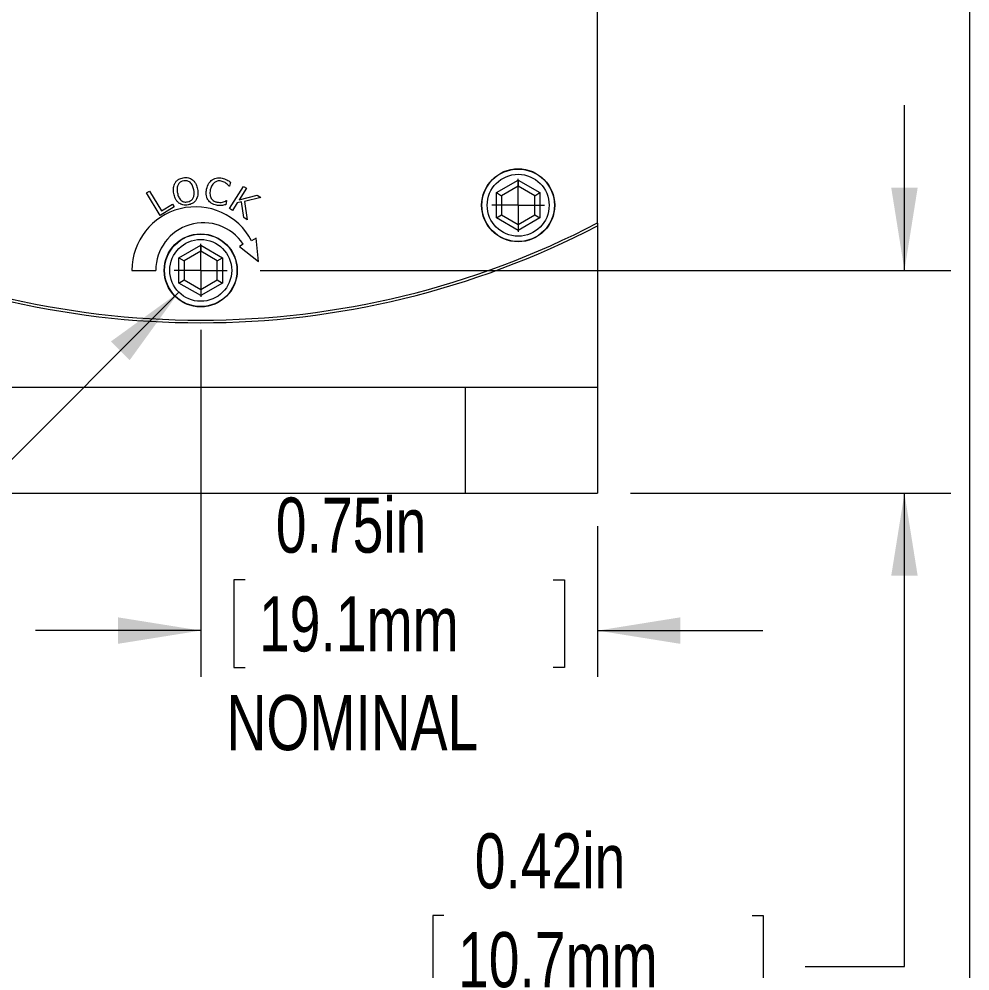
# Model space of a CAD drawing. Header units: inches. Extents: x 0.1 to 10.9, y 0 to 8.5.
# Drawn here: x 9.507 to 10.944, y 1.617 to 3.056 of the extents above; entities that cross this region are included whole.
import ezdxf

# ---------------------------------------------------------------- set-up
doc = ezdxf.new("R2010")
doc.units = ezdxf.units.IN
doc.header["$MEASUREMENT"] = 0
doc.styles.add('SLDTEXTSTYLE0', font='TXT', dxfattribs={"width": 0.75})
doc.dimstyles.new('SLDDIMSTYLE3', dxfattribs={"dimtxt": 0.083333, "dimasz": 0.125, "dimexe": 0, "dimexo": 0.0625, "dimgap": 0.020833, "dimtad": 0, "dimtih": 1, "dimtoh": 1, "dimlfac": 1.25, "dimrnd": 1e-09, "dimzin": 12, "dimdsep": 46, "dimtxsty": 'SLDTEXTSTYLE0', "dimsah": 1, "dimcen": 0.09, "dimadec": 0, "dimazin": 3, "dimtfac": 1, "dimtmove": 0, "dimatfit": 0, "dimfxl": 1, "dimfrac": 2, "dimtolj": 1, "dimtzin": 12, "dimarcsym": 0})
doc.dimstyles.new('SLDDIMSTYLE5', dxfattribs={"dimtxt": 0.083333, "dimasz": 0.125, "dimexe": 0, "dimexo": 0.0625, "dimgap": 0.020833, "dimtad": 0, "dimtih": 1, "dimtoh": 1, "dimlfac": 1.25, "dimrnd": 1e-09, "dimzin": 12, "dimdsep": 46, "dimtxsty": 'SLDTEXTSTYLE0', "dimsah": 1, "dimcen": 0, "dimadec": 0, "dimazin": 3, "dimtfac": 1, "dimtofl": 0, "dimtmove": 0, "dimatfit": 3, "dimfxl": 1, "dimfrac": 2, "dimtolj": 1, "dimtzin": 12, "dimarcsym": 0})

# ---------------------------------------------------------------- blocks, each defined once
blk = doc.blocks.new('_D_10')
at = {"color": 7, "linetype": 'Continuous', "lineweight": 0}
for p, q in [((9.7813, 2.5858), (9.7813, 2.0612)), ((10.3813, 2.289), (10.3813, 2.0612)), ((9.8483, 2.208), (9.8314, 2.208)), ((9.8314, 2.208), (9.8314, 2.0756)), ((10.3143, 2.208), (10.3312, 2.208)), ((10.3312, 2.208), (10.3312, 2.0756)), ((9.7813, 2.1312), (9.5313, 2.1312)), ((10.3813, 2.1312), (10.6313, 2.1312)), ((9.8314, 2.0756), (9.8483, 2.0756)), ((10.3312, 2.0756), (10.3143, 2.0756))]:
    blk.add_line(p, q, dxfattribs=at)
for points in [[(9.7813, 2.1312), (9.6563, 2.1512), (9.6563, 2.1112)], [(10.3813, 2.1312), (10.5063, 2.1112), (10.5063, 2.1512)]]:
    blk.add_solid(points, dxfattribs=at)
at = {"color": 7, "linetype": 'Continuous', "lineweight": 0, "char_height": 0.08333, "attachment_point": 1, "style": 'SLDTEXTSTYLE0'}
for s, insert in [('0.75in', (9.8948, 2.3323, 0.0031)), ('19.1mm', (9.8694, 2.183, 0.0031)), ('NOMINAL', (9.8202, 2.0337, 0.0031))]:
    blk.add_mtext(s, dxfattribs=dict(at, insert=insert))
blk = doc.blocks.new('_D_11')
at = {"color": 7, "linetype": 'Continuous', "lineweight": 0}
for p, q in [((10.8454, 2.6758), (10.8454, 2.9258)), ((9.8713, 2.6758), (10.9154, 2.6758)), ((10.4313, 2.339), (10.9154, 2.339)), ((10.8454, 1.6235), (10.8454, 2.339)), ((10.1491, 1.7004), (10.1322, 1.7004)), ((10.1322, 1.7004), (10.1322, 1.568)), ((10.6152, 1.7004), (10.632, 1.7004)), ((10.632, 1.7004), (10.632, 1.568)), ((10.6954, 1.6235), (10.8454, 1.6235)), ((10.1322, 1.568), (10.1491, 1.568)), ((10.632, 1.568), (10.6152, 1.568))]:
    blk.add_line(p, q, dxfattribs=at)
for points in [[(10.8454, 2.6758), (10.8654, 2.8008), (10.8254, 2.8008)], [(10.8454, 2.339), (10.8254, 2.214), (10.8654, 2.214)]]:
    blk.add_solid(points, dxfattribs=at)
at = {"color": 7, "linetype": 'Continuous', "lineweight": 0, "char_height": 0.08333, "attachment_point": 1, "style": 'SLDTEXTSTYLE0'}
for s, insert in [('0.42in', (10.1956, 1.8247, 0.0031)), ('10.7mm', (10.1703, 1.6754, 0.0031)), ('NOMINAL', (10.1211, 1.5261, 0.0031))]:
    blk.add_mtext(s, dxfattribs=dict(at, insert=insert))
blk = doc.blocks.new('_D_12')
at = {"color": 7, "linetype": 'Continuous', "lineweight": 0}
for p, q in [((9.7482, 2.6427), (9.2456, 2.1401)), ((9.2456, 2.1401), (9.0956, 2.1401))]:
    blk.add_line(p, q, dxfattribs=at)
blk.add_solid([(9.7482, 2.6427), (9.6456, 2.5684), (9.6739, 2.5401)], dxfattribs=at)
at = {"color": 7, "linetype": 'Continuous', "lineweight": 0, "char_height": 0.083333, "attachment_point": 1, "style": 'SLDTEXTSTYLE0'}
for s, insert in [('LOCKING SCREW', (8.1774, 2.1813, 0.0031)), ('1/16in [1.5mm] HEX', (8.0675, 2.0489, 0.0031))]:
    blk.add_mtext(s, dxfattribs=dict(at, insert=insert))
blk = doc.blocks.new('SW_CENTERMARKSYMBOL_1')
at = {"color": 0, "linetype": 'Continuous', "lineweight": 0}
for q in [(0, 0.04), (-0.04, 0), (0, -0.04), (0.04, 0)]:
    blk.add_line((0, 0), q, dxfattribs=at)
blk = doc.blocks.new('SW_CENTERMARKSYMBOL_2')
at = {"color": 0, "linetype": 'Continuous', "lineweight": 0}
for q in [(0, 0.04), (-0.04, 0), (0, -0.04), (0.04, 0)]:
    blk.add_line((0, 0), q, dxfattribs=at)

msp = doc.modelspace()

# ---------------------------------------------------------------- linework, layer by layer
at = {"color": 7, "linetype": 'Continuous', "lineweight": 0}
for p, q in [((10.9445, 0.0356), (10.9445, 8.4506)), ((10.3813, 2.7475), (10.3813, 3.099)), ((9.8261, 2.8091), (9.8248, 2.8029)), ((10.2283, 2.7933), (10.2613, 2.8123)), ((10.2613, 2.8123), (10.2943, 2.7933)), ((10.2613, 2.8123), (10.2613, 2.8031)), ((9.6993, 2.7928), (9.7039, 2.7956)), ((9.7198, 2.7589), (9.6993, 2.7928)), ((9.7039, 2.7956), (9.7219, 2.7657)), ((9.8248, 2.8029), (9.8244, 2.803)), ((9.8248, 2.7693), (9.846, 2.8028)), ((9.8505, 2.7999), (9.8394, 2.7824)), ((9.846, 2.8028), (9.8505, 2.7999)), ((10.2283, 2.7551), (10.2283, 2.7933)), ((10.2283, 2.7933), (10.2363, 2.7886)), ((10.2613, 2.8031), (10.2363, 2.7886)), ((10.2863, 2.7886), (10.2613, 2.8031)), ((10.2863, 2.7886), (10.2943, 2.7933)), ((10.2943, 2.7933), (10.2943, 2.7551)), ((9.8204, 2.7812), (9.8191, 2.7751)), ((9.82, 2.7813), (9.8204, 2.7812)), ((9.8365, 2.7778), (9.8293, 2.7665)), ((9.8427, 2.7793), (9.8365, 2.7778)), ((9.8394, 2.7824), (9.8668, 2.7895)), ((9.8464, 2.7556), (9.8427, 2.7793)), ((9.8723, 2.7861), (9.8473, 2.7799)), ((9.8473, 2.7799), (9.8516, 2.7523)), ((9.8668, 2.7895), (9.8723, 2.7861)), ((10.2363, 2.7886), (10.2363, 2.7598)), ((10.2863, 2.7598), (10.2863, 2.7886)), ((9.7411, 2.7717), (9.7198, 2.7589)), ((9.7219, 2.7657), (9.7386, 2.7758)), ((9.7386, 2.7758), (9.7411, 2.7717)), ((9.8293, 2.7665), (9.8248, 2.7693)), ((9.8516, 2.7523), (9.8464, 2.7556)), ((10.2283, 2.7551), (10.2363, 2.7598)), ((10.2613, 2.7361), (10.2283, 2.7551)), ((10.2363, 2.7598), (10.2613, 2.7453)), ((10.2613, 2.7453), (10.2863, 2.7598)), ((10.2943, 2.7551), (10.2613, 2.7361)), ((10.2863, 2.7598), (10.2943, 2.7551)), ((10.2613, 2.7453), (10.2613, 2.7361)), ((10.3813, 2.747), (10.3813, 2.743)), ((10.3813, 2.743), (10.3813, 2.499)), ((9.8653, 2.7246), (9.8582, 2.7205)), ((9.8685, 2.6894), (9.8653, 2.7246)), ((9.7483, 2.6949), (9.7813, 2.7139)), ((9.7813, 2.7139), (9.8143, 2.6949)), ((9.7813, 2.7139), (9.7813, 2.7047)), ((9.8454, 2.7154), (9.8397, 2.7121)), ((9.8397, 2.7121), (9.8685, 2.6894)), ((9.7483, 2.6567), (9.7483, 2.6949)), ((9.7483, 2.6949), (9.7563, 2.6902)), ((9.7813, 2.7047), (9.7563, 2.6902)), ((9.8063, 2.6902), (9.7813, 2.7047)), ((9.8063, 2.6902), (9.8143, 2.6949)), ((9.8143, 2.6949), (9.8143, 2.6567)), ((9.7563, 2.6902), (9.7563, 2.6614)), ((9.8063, 2.6614), (9.8063, 2.6902)), ((9.6773, 2.6758), (9.7133, 2.6758)), ((9.7483, 2.6567), (9.7563, 2.6614)), ((9.7813, 2.6377), (9.7483, 2.6567)), ((9.7563, 2.6614), (9.7813, 2.6469)), ((9.7813, 2.6469), (9.8063, 2.6614)), ((9.8143, 2.6567), (9.7813, 2.6377)), ((9.8063, 2.6614), (9.8143, 2.6567)), ((9.7813, 2.6469), (9.7813, 2.6377)), ((9.3813, 2.499), (10.1813, 2.499)), ((10.1813, 2.499), (10.1813, 2.339)), ((10.1813, 2.499), (10.3813, 2.499)), ((10.3813, 2.499), (10.3813, 2.339)), ((9.3813, 2.339), (10.1813, 2.339)), ((10.1813, 2.339), (10.3813, 2.339)), ((10.9445, 1.3874), (10.9445, 1.9698))]:
    msp.add_line(p, q, dxfattribs=at)
for centre, radius in [((10.2613, 2.7742), 0.0552), ((10.2613, 2.7742), 0.0548), ((10.2613, 2.7742), 0.0468), ((9.7813, 2.6758), 0.0552), ((9.7813, 2.6758), 0.0548), ((9.7813, 2.6758), 0.0468)]:
    msp.add_circle(centre, radius, dxfattribs=at)
for centre, radius, start, end in [((9.7733, 2.6758), 0.096, 27.7685, 180), ((9.7813, 3.899), 1.2984, 242.4768, 297.5232), ((9.7813, 3.899), 1.3024, 242.5685, 297.4315), ((9.7853, 2.6758), 0.072, 33.3974, 180)]:
    msp.add_arc(centre, radius, start, end, dxfattribs=at)
for points, knots in [([(9.7405, 2.7918), (9.7401, 2.7949), (9.7393, 2.8005), (9.7415, 2.8057), (9.7425, 2.8079)], [0, 0, 0, 0, 0.560434, 1, 1, 1, 1]), ([(9.7425, 2.8079), (9.7433, 2.8091), (9.7449, 2.8113), (9.749, 2.8142), (9.7525, 2.8152), (9.7546, 2.8158)], [0, 0, 0, 0, 0.280124, 0.560399, 1, 1, 1, 1]), ([(9.7555, 2.8112), (9.754, 2.8108), (9.7512, 2.8101), (9.7479, 2.8071), (9.7459, 2.8029), (9.7453, 2.7979), (9.7458, 2.7946), (9.7461, 2.7929)], [0, 0, 0, 0, 0.1866072, 0.3727389, 0.5592756, 0.7794008, 1, 1, 1, 1]), ([(9.7546, 2.8158), (9.7574, 2.8161), (9.7624, 2.8166), (9.7668, 2.814), (9.7687, 2.8129)], [0, 0, 0, 0, 0.559847, 1, 1, 1, 1]), ([(9.7709, 2.7976), (9.7704, 2.7997), (9.7694, 2.8039), (9.7658, 2.809), (9.7606, 2.8117), (9.7572, 2.8114), (9.7555, 2.8112)], [0, 0, 0, 0, 0.281081, 0.560553, 0.780014, 1, 1, 1, 1]), ([(9.7687, 2.8129), (9.7698, 2.8119), (9.7721, 2.8098), (9.7749, 2.8049), (9.7759, 2.801), (9.7765, 2.7987)], [0, 0, 0, 0, 0.279868, 0.560057, 1, 1, 1, 1]), ([(9.7902, 2.7986), (9.791, 2.8017), (9.7925, 2.8073), (9.7967, 2.8111), (9.7986, 2.8128)], [0, 0, 0, 0, 0.560384, 1, 1, 1, 1]), ([(9.802, 2.8087), (9.8003, 2.8069), (9.7972, 2.8037), (9.7962, 2.7994), (9.7957, 2.7975)], [0, 0, 0, 0, 0.558137, 1, 1, 1, 1]), ([(9.7986, 2.8128), (9.7998, 2.8135), (9.8024, 2.815), (9.8075, 2.816), (9.8112, 2.8156), (9.8135, 2.8153)], [0, 0, 0, 0, 0.280086, 0.560336, 1, 1, 1, 1]), ([(9.8123, 2.8108), (9.8103, 2.811), (9.8066, 2.8114), (9.8034, 2.8095), (9.802, 2.8087)], [0, 0, 0, 0, 0.559612, 1, 1, 1, 1]), ([(9.8244, 2.803), (9.8225, 2.8051), (9.8192, 2.8088), (9.8144, 2.8102), (9.8123, 2.8108)], [0, 0, 0, 0, 0.55981, 1, 1, 1, 1]), ([(9.8135, 2.8153), (9.8161, 2.8145), (9.8206, 2.8132), (9.8244, 2.8104), (9.8261, 2.8091)], [0, 0, 0, 0, 0.5593918, 1, 1, 1, 1]), ([(9.7461, 2.7929), (9.7466, 2.7908), (9.7476, 2.7865), (9.7512, 2.7815), (9.7564, 2.7788), (9.7598, 2.7792), (9.7615, 2.7793)], [0, 0, 0, 0, 0.281104, 0.560535, 0.780056, 1, 1, 1, 1]), ([(9.7615, 2.7793), (9.7629, 2.7797), (9.7657, 2.7805), (9.7691, 2.7835), (9.7711, 2.7877), (9.7717, 2.7926), (9.7711, 2.7959), (9.7709, 2.7976)], [0, 0, 0, 0, 0.186582, 0.372838, 0.559338, 0.779418, 1, 1, 1, 1]), ([(9.7765, 2.7987), (9.7769, 2.7955), (9.7776, 2.79), (9.7754, 2.7849), (9.7744, 2.7826)], [0, 0, 0, 0, 0.560473, 1, 1, 1, 1]), ([(9.7924, 2.7821), (9.7916, 2.7835), (9.7901, 2.7863), (9.7892, 2.792), (9.7898, 2.7961), (9.7902, 2.7986)], [0, 0, 0, 0, 0.279857, 0.560043, 1, 1, 1, 1]), ([(9.7957, 2.7975), (9.7954, 2.795), (9.7947, 2.7905), (9.7965, 2.7864), (9.7973, 2.7846)], [0, 0, 0, 0, 0.560366, 1, 1, 1, 1]), ([(9.7482, 2.7776), (9.7471, 2.7787), (9.7448, 2.7808), (9.742, 2.7856), (9.7411, 2.7895), (9.7405, 2.7918)], [0, 0, 0, 0, 0.279889, 0.560034, 1, 1, 1, 1]), ([(9.7624, 2.7747), (9.7595, 2.7745), (9.7545, 2.7739), (9.7502, 2.7765), (9.7482, 2.7776)], [0, 0, 0, 0, 0.5598531, 1, 1, 1, 1]), ([(9.7744, 2.7826), (9.7736, 2.7815), (9.772, 2.7792), (9.768, 2.7762), (9.7645, 2.7753), (9.7624, 2.7747)], [0, 0, 0, 0, 0.2801895, 0.5603661, 1, 1, 1, 1]), ([(9.8051, 2.7743), (9.8023, 2.775), (9.7972, 2.7764), (9.7939, 2.7803), (9.7924, 2.7821)], [0, 0, 0, 0, 0.5604052, 1, 1, 1, 1]), ([(9.7973, 2.7846), (9.7985, 2.783), (9.8009, 2.7802), (9.8043, 2.7793), (9.8059, 2.7789)], [0, 0, 0, 0, 0.558462, 1, 1, 1, 1]), ([(9.8059, 2.7789), (9.8087, 2.7786), (9.8136, 2.7781), (9.818, 2.7803), (9.82, 2.7813)], [0, 0, 0, 0, 0.559164, 1, 1, 1, 1]), ([(9.813, 2.7739), (9.8115, 2.7738), (9.8089, 2.7736), (9.8063, 2.7741), (9.8051, 2.7743)], [0, 0, 0, 0, 0.560028, 1, 1, 1, 1]), ([(9.8191, 2.7751), (9.818, 2.7748), (9.816, 2.7743), (9.8139, 2.774), (9.813, 2.7739)], [0, 0, 0, 0, 0.560058, 1, 1, 1, 1])]:
    msp.add_open_spline(points, degree=3, knots=knots, dxfattribs=at)

# ---------------------------------------------------------------- block references
for name, p in [('SW_CENTERMARKSYMBOL_1', (10.2613, 2.7742)), ('SW_CENTERMARKSYMBOL_2', (9.7813, 2.6758))]:
    msp.add_blockref(name, p, dxfattribs=at)

# ---------------------------------------------------------------- dimensions: what is measured, and where the dimension line sits
dim = msp.add_linear_dim(base=(10.8454, 2.339), p1=(9.8213, 2.6758), p2=(10.3813, 2.339), angle=90, text='<>\\PNOMINAL', dimstyle='SLDDIMSTYLE3', dxfattribs=at)
dim.commit()
dim.dimension.update_dxf_attribs({"geometry": '_D_11', "text_midpoint": (10.8454, 1.6235), "dimtype": 160})
dim = msp.add_diameter_dim_2p(p1=(9.8144, 2.7089), p2=(9.7482, 2.6427), text='LOCKING SCREW\\P1/16in [1.5mm] HEX', dimstyle='SLDDIMSTYLE5', override={"dimpost": '<>'}, dxfattribs=at)
dim.commit()
dim.dimension.update_dxf_attribs({"geometry": '_D_12', "text_midpoint": (8.5816, 2.1401), "dimtype": 163})
dim = msp.add_linear_dim(base=(10.3813, 2.1312), p1=(9.7813, 2.6358), p2=(10.3813, 2.339), text='<>\\PNOMINAL', dimstyle='SLDDIMSTYLE3', dxfattribs=at)
dim.commit()
dim.dimension.update_dxf_attribs({"geometry": '_D_10', "text_midpoint": (10.0813, 2.1312), "dimtype": 160})

doc.saveas('drawing.dxf')
